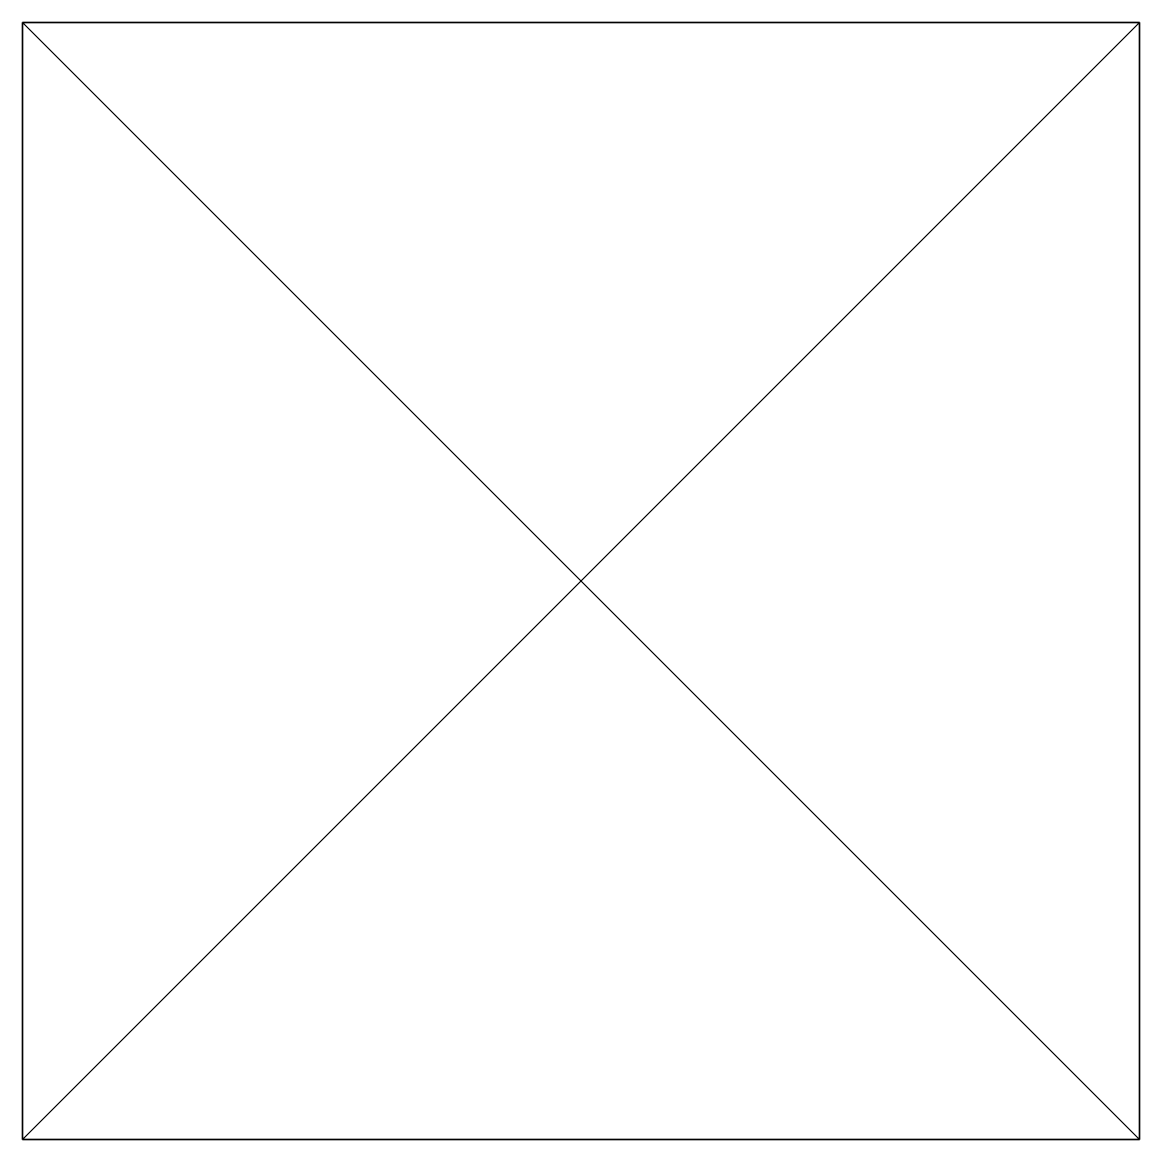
# Model space of a CAD drawing. Header units: metres. Extents: x -55 to -35, y 40 to 60.
import ezdxf

# ---------------------------------------------------------------- set-up
doc = ezdxf.new("R2010")
doc.units = ezdxf.units.M

msp = doc.modelspace()

# ---------------------------------------------------------------- linework, layer by layer
for points in [[(-35, 60), (-55, 60), (-35, 40), (-35, 60)], [(-35, 40), (-55, 60), (-55, 40), (-35, 40)], [(-35, 40), (-55, 40), (-35, 60), (-35, 40)], [(-35, 60), (-55, 40), (-55, 60), (-35, 60)], [(-55, 60), (-55, 60), (-55, 40), (-55, 60)], [(-55, 40), (-55, 60), (-55, 40), (-55, 40)], [(-35, 60), (-35, 60), (-55, 60), (-35, 60)], [(-55, 60), (-35, 60), (-55, 60), (-55, 60)], [(-35, 40), (-35, 40), (-35, 60), (-35, 40)], [(-35, 60), (-35, 40), (-35, 60), (-35, 60)], [(-55, 40), (-55, 40), (-35, 40), (-55, 40)], [(-35, 40), (-55, 40), (-35, 40), (-35, 40)]]:
    msp.add_lwpolyline(points)

doc.saveas('drawing.dxf')
